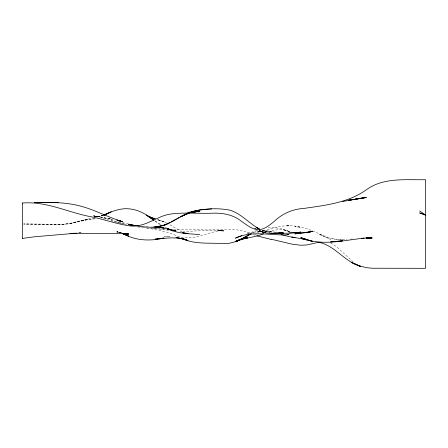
<?xml version="1.0" encoding="UTF-8"?>
<svg xmlns="http://www.w3.org/2000/svg" width="448" height="448" viewBox="0 0 448 448"><rect width="100%" height="100%" fill="white"/><g stroke="black" fill="none" stroke-linecap="round" stroke-linejoin="round"><path stroke-width="0.34" stroke-dasharray="2.24 1.68" d="M252.09 232.999L257.746 230.194M103.303 215.057L99.428 216.524L94.248 216.558M253.282 232.848L256.256 231.784M103.303 215.146L99.428 216.524L94.248 216.311L99.428 216.67L93.598 216.031L105.241 218.042L93.598 215.583L112.336 219.274M247.318 233.593L256.256 230.765M268.162 232.142C275.184 229.466 283.242 228.368 290.164 231.935L283.03 229.214L277.082 227.982L268.162 227.696M103.303 215.096L99.428 216.367L96.191 216.826M263.402 231.347C275.285 226.643 288.26 223.787 300.882 227.282L294.924 226.654C313.342 226.878 328.11 242.939 347.099 239.355M103.303 215.286L99.428 216.367L94.892 216.748M103.303 215.27L96.191 216.815M95.351 218.658L87.741 219.481L72.99 223.02L64.081 224.28L23.8 224.011L58.122 224.493L64.081 224.157L70.022 223.384L87.741 219.033L92.949 218.254M70.022 223.384L87.741 219.033M94.892 218.837L87.741 219.593L70.022 223.681L64.081 224.358L23.587 224M81.861 220.937L87.741 219.593M256.855 232.926L259.235 232.456M78.568 232.949L81.861 232.568L76.983 232.977M350.386 239.131L352.358 238.969M95.542 216.72L99.428 216.423L94.248 216.541M182.605 232.002L199.78 230.591L211.652 230.138L223.518 231.067L217.582 230.653L223.518 230.614L217.582 230.91L223.518 230.261C207.547 231.398 192.041 242.693 175.986 235.446C164.819 230.838 152.891 228.805 140.952 227.399M173.606 229.331L208.684 229.958L226.492 229.13L232.434 229.225L241.36 230.569L249.704 232.898M342.496 239.59L336.571 239.417L330.641 238.375M164.069 229.225L146.21 227.942M262.214 230.703L268.162 231.202L273.118 232.366M265.188 231.638L279.726 232.417M262.214 230.182L271.135 231.325L275.761 232.411M146.21 226.156L147.582 226.262M103.303 218.618L128.531 223.916M111.048 219.122L112.336 219.296L105.241 218.109L111.048 219.044M151.301 227.724L168.538 230.485M152.578 227.892L155.131 228.245M265.188 231.694L269.814 232.372M249.306 233.341L247.318 232.966L249.306 233.554M137.67 226.856L140.291 227.304M122.685 233.223L116.861 232.12L121.391 232.999M270.474 232.422L262.214 230.356L265.188 231.386L262.214 230.328M125.602 224.319L126.773 224.571M122.685 223.647L124.438 224.05M114.923 221.939L116.861 222.387M118.154 222.69L125.938 224.51M119.767 222.953L122.102 223.507M111.048 220.802L112.79 221.228M119.185 222.807L113.949 221.514M121.391 232.926L116.861 231.801L120.742 232.91L116.861 231.498L122.685 233.464M157.679 219.475L166.55 222.947M288.977 231.364L283.03 229.6L290.164 231.941M253.282 234.724L255.069 235.278M255.069 234.612L256.256 234.993M302.669 238.112L300.882 237.334L302.669 238.112L300.882 237.362L302.07 237.877M164.662 227.063L166.454 227.875M330.641 242.934L336.571 246.697L353.343 262.08M181.944 231.969L168.538 223.989M155.131 220.931L160.714 224.594M155.131 221.234L160.714 224.941M143.248 227.562A175.543 175.543 0 0 1 142.066 227.399M139.11 226.951A175.543 175.543 0 0 1 137.934 226.755M288.977 225.814L286.003 225.921L288.977 225.831M170.027 236.841L164.069 236.723L170.027 236.841M164.069 221.743L159.594 220.17L164.069 221.76M302.07 238.09L300.882 237.647L302.07 238.09M159.594 220.511L157.041 219.503L159.594 220.511M302.07 237.933L300.882 237.451L302.07 237.938M321.726 235.318L318.746 234.097L330.641 239.35L321.726 235.318"/><path stroke-width="0.67" d="M185.909 239.568L181.944 238.661L187.897 240.486L181.944 238.526C194.97 244.647 209.619 242.626 223.518 243.583C233.654 243.981 242.542 238.756 250.897 233.682M176.585 218.887L178.965 217.549M180.158 216.882L181.35 216.21M247.318 235.738L241.36 239.047L251.49 233.716M171.22 221.81L175.986 219.223M181.944 215.874L187.897 213.013M134.4 225.529L128.531 224.521C141.17 226.509 154.846 229.611 167.048 224.146C174.597 220.786 181.356 215.74 189.213 213.102L187.897 213.455L189.213 213.086M170.027 222.454L164.069 225.002M241.36 239.148L235.407 241.802L241.36 239.221L235.407 241.595L247.318 237.345L236.068 241.024C245.045 237.726 254.828 237.434 263.698 233.755M164.069 225.316L167.048 224.146M241.679 235.754L235.407 238.157C252.358 229.981 271.146 236.068 288.977 234.657L286.994 234.478M103.947 214.816C112.582 211.092 121.878 207.374 131.46 209.154C139.905 210.437 147.33 215.068 154.011 220.158M189.213 212.582C202.07 208.527 216.188 207.715 229.46 210.039C241.086 213.371 248.926 223.261 259.235 229.001L256.256 227.214L259.235 228.95M188.552 212.554L199.78 211.114M237.39 240.458L241.36 239.383M189.874 212.537L199.78 211.249M193.838 211.814L192.517 212.106M342.496 201.51L366.173 197.31L348.415 200.278L366.173 197.596L348.415 200.273M193.838 211.07L199.78 209.922L211.652 208.953M189.874 212.593L191.195 212.341M22.4 238.437L34.289 236.796L76.597 233.178M155.131 227.136L159.594 226.526M188.552 212.576L199.78 211.456L187.897 212.302M74.2 233.206L70.022 233.559L116.861 233.509L128.531 233.929L122.685 233.531C135.363 240.744 150.074 241.366 164.069 238L155.131 239.142C164.466 238.269 173.953 237.003 183.266 238.823M361.57 238.274L364.202 238.112M46.2 202.401L58.122 202.709L34.289 202.597C50.215 202.177 66.388 202.082 81.861 206.461C95.906 210.37 108.752 217.532 122.685 221.743L116.861 220.069L122.685 221.71L117.505 220.332M259.235 230.642L262.214 231.767L259.235 230.602C266.588 234.511 275.055 233.358 283.03 233.111L271.135 233.453L288.977 233.178L300.882 232.462L288.977 232.882M366.173 237.989L372.103 238.112L366.173 238.168L372.103 237.658C349.754 238.28 326.206 246.887 304.455 238.902L312.794 241.528L304.455 238.974L306.835 239.848L301.543 238.543L306.835 239.624L288.977 236.578L281.047 234.606M34.289 202.552L46.2 202.418M22.4 203.039C47.219 200.95 69.636 213.31 93.598 217.224C105.291 219.845 116.676 223.849 128.531 225.697C140.297 227.864 150.763 221.166 161.09 216.72A43.77 43.77 0 0 1 170.027 214.133C183.803 212.162 197.792 213.685 211.652 213.209C222.079 212.755 233.038 214.458 241.36 221.25C246.798 224.913 252.302 229.79 259.235 229.746C265.076 229.068 269.685 225.025 274.109 221.508C282.122 213.702 292.69 209.048 303.856 208.438C325.298 205.318 347.995 202.821 366.173 189.913C383.398 177.156 405.535 180.163 425.6 179.693L425.6 268.313L372.103 268.234L366.173 267.646L360.254 266.022M283.03 233.24L277.082 233.184M320.068 242.329L318.746 242.262L306.835 244.961L300.882 245.258L291.95 244.143L271.135 239.193M321.39 242.396L318.746 242.267C334.958 245.543 344.501 261.666 360.254 266.274L354.329 263.614L360.254 266.286M199.78 234.584C188.77 233.716 177.234 233.526 167.048 228.726M134.4 225.305L128.531 224.594L134.4 225.478M153.759 226.901L164.069 227.842L155.131 226.968L164.069 228.34L175.986 230.877L167.048 228.816L170.027 229.555M183.266 238.7L175.986 237.574L185.909 239.613M125.283 233.632L128.531 234.142L122.685 233.531L128.531 236.023L122.685 233.598M187.897 233.688L182.605 232.708L187.897 233.694L185.909 233.122M155.131 218.736L150.668 217.795L155.131 218.742L148.12 216.39M271.135 239.434L256.855 235.833M304.186 238.997L306.835 239.798L304.186 239.025M148.12 216.429L150.668 217.274L146.21 215.118L153.457 220.086M425.6 215.085L419.658 212.895L425.6 215.079L419.658 210.935M254.772 228.374L256.256 228.939M181.944 238.207L187.897 240.733M168.241 228.682L170.027 229.488M22.4 202.983L22.4 238.465M111.048 211.982L105.823 214.362L111.048 211.994M187.897 213.478L181.944 216.121L187.897 213.483M105.241 214.458L103.947 214.917L105.241 214.458M105.241 214.749L103.947 215.107L105.241 214.749M189.213 213.035L187.897 213.388L189.213 213.002M163.43 225.17L159.594 226.167L163.43 225.17M189.213 212.957L187.897 213.282L189.213 212.957M312.794 231.325L306.835 232.562L294.924 233.884L312.794 231.364L306.835 232.518L312.794 231.364M247.318 238.017L240.038 239.338L247.318 238.028M300.882 232.07L294.924 232.971L300.882 232.07M283.03 232.708L277.082 233.43L271.135 233.279L277.082 233.397L283.03 232.87L277.082 233.425L283.03 232.708M277.082 233.038L271.135 233.598L277.082 233.038M342.496 240.817L330.641 241.903L342.496 240.828M283.03 233.184L277.082 233.346L283.03 233.184M259.235 231.426L257.746 231.386L262.214 231.521L259.235 231.426M294.924 237.58L291.95 237.121L294.924 237.58M265.188 232.714L262.214 231.868L265.188 232.714M306.835 239.893L304.455 238.89L306.835 239.893M354.329 263.822L351.372 262.237L354.329 263.822"/></g></svg>
